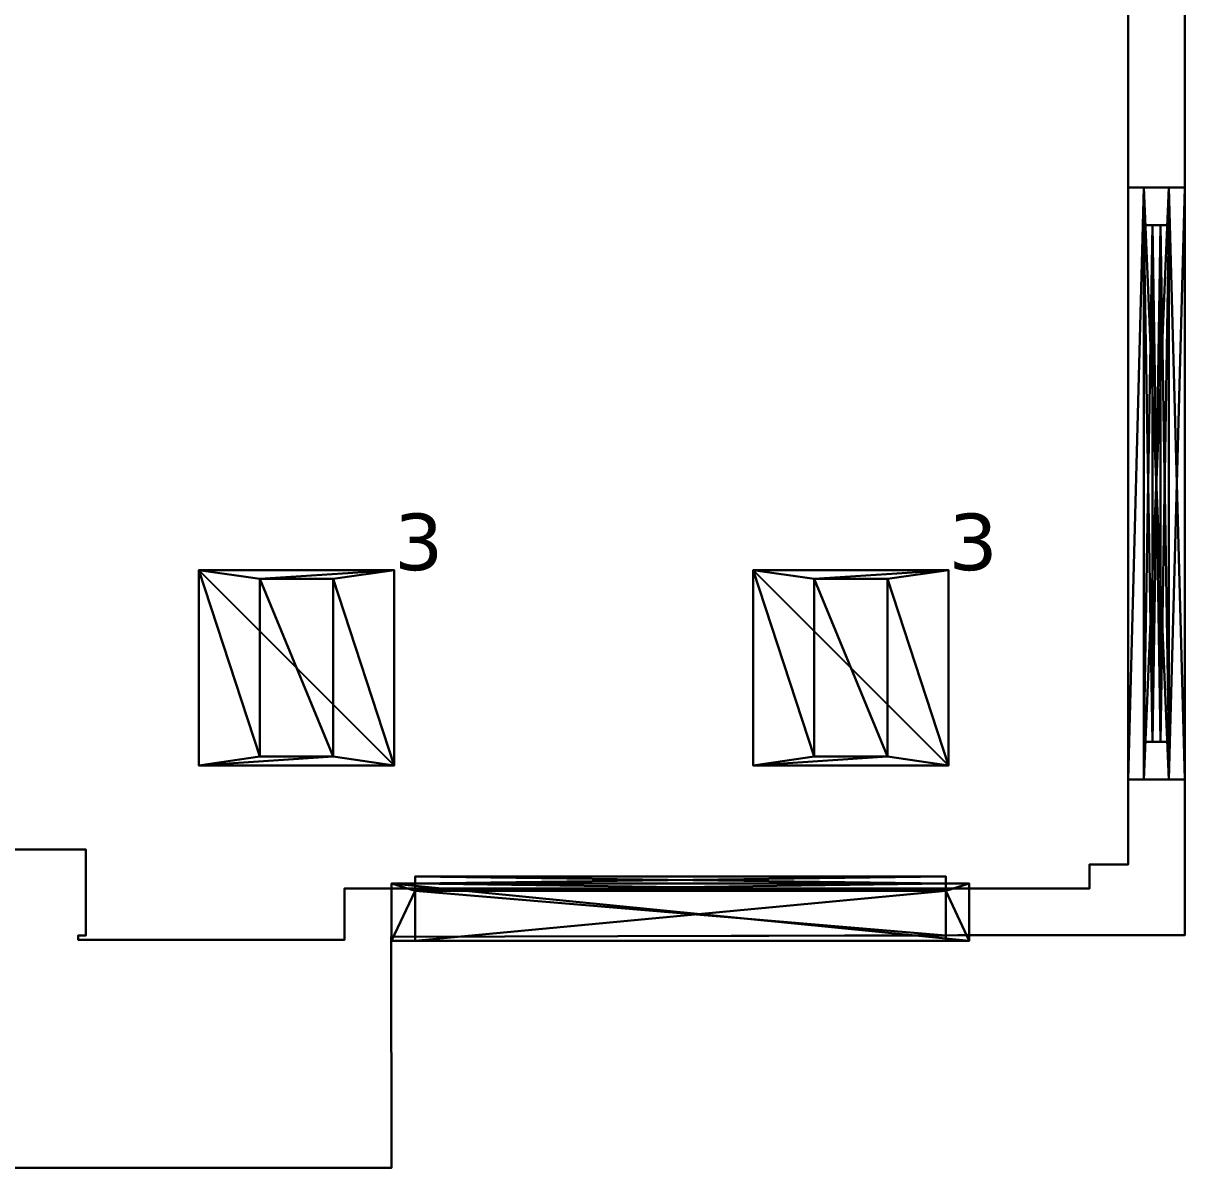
# Model space of a CAD drawing. Header units: metres. Extents: x -0.1 to 64.1, y -0.2 to 39.7.
# Drawn here: x 43.796 to 47.497, y 0 to 3.646 of the extents above; entities that cross this region are included whole.
import ezdxf

# ---------------------------------------------------------------- set-up
doc = ezdxf.new("R2010")
doc.units = ezdxf.units.M
doc.header["$LTSCALE"] = 0.2
for name, color, linetype, true_color in [('DLX_APERT', 7, 'Continuous', 0x969696), ('DLX_CONT', 7, 'Continuous', 0x969696), ('DLX_LUM', 7, 'Continuous', 0xffd400), ('DLX_LUMKEY_IDX', 7, 'Continuous', 0x969696)]:
    doc.layers.add(name, color=color, linetype=linetype, true_color=true_color)
doc.layers.get('0').off()
doc.styles.add('TableTextStyle', font='')
doc.styles.get('TableTextStyle').set_extended_font_data('VERDANA.TTF')

# ---------------------------------------------------------------- blocks, each defined once
blk = doc.blocks.new('881_0_0')
mesh = blk.add_polyface()
corners = [(-0.8226, 0.0125, 0.88), (0.8226, -0.0125, 0.88), (0.8226, 0.0125, 0.88), (0.8226, -0.0125, 0.88), (-0.8226, 0.0125, 0.88), (-0.8226, -0.0125, 0.88), (0.8226, 0.0125, 0.88), (0.8226, -0.0125, -0.88), (0.8226, 0.0125, -0.88), (0.8226, -0.0125, -0.88), (0.8226, 0.0125, 0.88), (0.8226, -0.0125, 0.88), (-0.8226, 0.0125, -0.88), (0.8226, -0.0125, -0.88), (-0.8226, -0.0125, -0.88), (0.8226, -0.0125, -0.88), (-0.8226, 0.0125, -0.88), (0.8226, 0.0125, -0.88), (-0.8226, 0.0125, -0.88), (-0.8226, -0.0125, 0.88), (-0.8226, 0.0125, 0.88), (-0.8226, -0.0125, 0.88), (-0.8226, 0.0125, -0.88), (-0.8226, -0.0125, -0.88)]
mesh.append_faces([[corners[k] for k in face] for face in [(0, 1, 2), (3, 4, 5), (6, 7, 8), (9, 10, 11), (12, 13, 14), (15, 16, 17), (18, 19, 20), (21, 22, 23)]])
blk = doc.blocks.new('881_0_1')
mesh = blk.add_polyface()
corners = [(-0.9426, 0.04, 1), (0.9426, -0.04, 1), (0.9426, 0.04, 1), (0.9426, -0.04, 1), (-0.9426, 0.04, 1), (-0.9426, -0.04, 1), (0.9426, 0.04, 1), (0.9426, -0.04, -1), (0.9426, 0.04, -1), (0.9426, -0.04, -1), (0.9426, 0.04, 1), (0.9426, -0.04, 1), (0.9426, 0.04, -1), (-0.9426, -0.04, -1), (-0.9426, 0.04, -1), (-0.9426, -0.04, -1), (0.9426, 0.04, -1), (0.9426, -0.04, -1), (-0.9426, 0.04, -1), (-0.9426, -0.04, 1), (-0.9426, 0.04, 1), (-0.9426, -0.04, 1), (-0.9426, 0.04, -1), (-0.9426, -0.04, -1), (-0.9426, -0.04, -1), (-0.8226, -0.04, 0.88), (-0.9426, -0.04, 1), (0.9426, -0.04, -1), (-0.8226, -0.04, -0.88), (-0.9426, -0.04, -1), (0.9426, -0.04, -1), (0.8226, -0.04, -0.88), (-0.8226, -0.04, -0.88), (0.9426, -0.04, 1), (0.8226, -0.04, -0.88), (0.9426, -0.04, -1), (0.9426, -0.04, 1), (0.8226, -0.04, 0.88), (0.8226, -0.04, -0.88), (-0.9426, -0.04, 1), (0.8226, -0.04, 0.88), (0.9426, -0.04, 1), (-0.9426, -0.04, 1), (-0.8226, -0.04, 0.88), (0.8226, -0.04, 0.88), (-0.8226, -0.04, 0.88), (-0.9426, -0.04, -1), (-0.8226, -0.04, -0.88), (-0.9426, 0.04, 1), (-0.8226, 0.04, -0.88), (-0.9426, 0.04, -1), (0.9426, 0.04, 1), (-0.8226, 0.04, 0.88), (-0.9426, 0.04, 1), (0.9426, 0.04, 1), (0.8226, 0.04, 0.88), (-0.8226, 0.04, 0.88), (0.9426, 0.04, -1), (0.8226, 0.04, 0.88), (0.9426, 0.04, 1), (0.9426, 0.04, -1), (0.8226, 0.04, -0.88), (0.8226, 0.04, 0.88), (-0.9426, 0.04, -1), (0.8226, 0.04, -0.88), (0.9426, 0.04, -1), (-0.9426, 0.04, -1), (-0.8226, 0.04, -0.88), (0.8226, 0.04, -0.88), (-0.8226, 0.04, -0.88), (-0.9426, 0.04, 1), (-0.8226, 0.04, 0.88), (0.8226, -0.0125, 0.88), (-0.8226, -0.04, 0.88), (-0.8226, -0.0125, 0.88), (-0.8226, -0.04, 0.88), (0.8226, -0.0125, 0.88), (0.8226, -0.04, 0.88), (0.8226, -0.0125, -0.88), (0.8226, -0.04, 0.88), (0.8226, -0.0125, 0.88), (0.8226, -0.04, 0.88), (0.8226, -0.0125, -0.88), (0.8226, -0.04, -0.88), (-0.8226, -0.04, -0.88), (-0.8226, -0.0125, 0.88), (-0.8226, -0.04, 0.88), (-0.8226, -0.0125, 0.88), (-0.8226, -0.04, -0.88), (-0.8226, -0.0125, -0.88), (0.8226, -0.04, -0.88), (-0.8226, -0.0125, -0.88), (-0.8226, -0.04, -0.88), (-0.8226, -0.0125, -0.88), (0.8226, -0.04, -0.88), (0.8226, -0.0125, -0.88), (0.8226, 0.0125, 0.88), (-0.8226, 0.04, 0.88), (0.8226, 0.04, 0.88), (-0.8226, 0.04, 0.88), (0.8226, 0.0125, 0.88), (-0.8226, 0.0125, 0.88), (-0.8226, -0.0125, 0.88), (0.8226, 0.0125, 0.88), (0.8226, -0.0125, 0.88), (0.8226, 0.0125, 0.88), (-0.8226, -0.0125, 0.88), (-0.8226, 0.0125, 0.88), (0.8226, 0.04, -0.88), (0.8226, 0.0125, 0.88), (0.8226, 0.04, 0.88), (0.8226, 0.0125, 0.88), (0.8226, 0.04, -0.88), (0.8226, 0.0125, -0.88), (0.8226, -0.0125, 0.88), (0.8226, 0.0125, -0.88), (0.8226, -0.0125, -0.88), (0.8226, 0.0125, -0.88), (0.8226, -0.0125, 0.88), (0.8226, 0.0125, 0.88), (0.8226, 0.04, -0.88), (-0.8226, 0.0125, -0.88), (0.8226, 0.0125, -0.88), (-0.8226, 0.0125, -0.88), (0.8226, 0.04, -0.88), (-0.8226, 0.04, -0.88), (-0.8226, 0.0125, -0.88), (0.8226, -0.0125, -0.88), (0.8226, 0.0125, -0.88), (0.8226, -0.0125, -0.88), (-0.8226, 0.0125, -0.88), (-0.8226, -0.0125, -0.88), (-0.8226, 0.04, 0.88), (-0.8226, 0.0125, -0.88), (-0.8226, 0.04, -0.88), (-0.8226, 0.0125, -0.88), (-0.8226, 0.04, 0.88), (-0.8226, 0.0125, 0.88), (-0.8226, -0.0125, -0.88), (-0.8226, 0.0125, 0.88), (-0.8226, -0.0125, 0.88), (-0.8226, 0.0125, 0.88), (-0.8226, -0.0125, -0.88), (-0.8226, 0.0125, -0.88)]
mesh.append_faces([[corners[k] for k in face] for face in [(0, 1, 2), (3, 4, 5), (6, 7, 8), (9, 10, 11), (12, 13, 14), (15, 16, 17), (18, 19, 20), (21, 22, 23), (24, 25, 26), (27, 28, 29), (30, 31, 32), (33, 34, 35), (36, 37, 38), (39, 40, 41), (42, 43, 44), (45, 46, 47), (48, 49, 50), (51, 52, 53), (54, 55, 56), (57, 58, 59), (60, 61, 62), (63, 64, 65), (66, 67, 68), (69, 70, 71), (72, 73, 74), (75, 76, 77), (78, 79, 80), (81, 82, 83), (84, 85, 86), (87, 88, 89), (90, 91, 92), (93, 94, 95), (96, 97, 98), (99, 100, 101), (102, 103, 104), (105, 106, 107), (108, 109, 110), (111, 112, 113), (114, 115, 116), (117, 118, 119), (120, 121, 122), (123, 124, 125), (126, 127, 128), (129, 130, 131), (132, 133, 134), (135, 136, 137), (138, 139, 140), (141, 142, 143)]])
blk = doc.blocks.new('881_0_2')
mesh = blk.add_polyface()
corners = [(0.8226, -0.0125, 0.88), (-0.8226, -0.0125, -0.88), (0.8226, -0.0125, -0.88), (-0.8226, -0.0125, -0.88), (0.8226, -0.0125, 0.88), (-0.8226, -0.0125, 0.88), (-0.8226, 0.0125, -0.88), (0.8226, 0.0125, 0.88), (0.8226, 0.0125, -0.88), (0.8226, 0.0125, 0.88), (-0.8226, 0.0125, -0.88), (-0.8226, 0.0125, 0.88)]
mesh.append_faces([[corners[k] for k in face] for face in [(0, 1, 2), (3, 4, 5), (6, 7, 8), (9, 10, 11)]])
blk = doc.blocks.new('953_0_0')
mesh = blk.add_polyface()
corners = [(-0.8454, -0.0909, 0.925), (0.8454, -0.0684, 0.925), (0.8454, -0.0909, 0.925), (0.8454, -0.0684, 0.925), (-0.8454, -0.0909, 0.925), (-0.8454, -0.0684, 0.925), (0.8454, -0.0909, 0.925), (0.8454, -0.0684, -1), (0.8454, -0.0909, -1), (0.8454, -0.0684, -1), (0.8454, -0.0909, 0.925), (0.8454, -0.0684, 0.925), (-0.8454, -0.0909, -1), (-0.8454, -0.0684, 0.925), (-0.8454, -0.0909, 0.925), (-0.8454, -0.0684, 0.925), (-0.8454, -0.0909, -1), (-0.8454, -0.0684, -1)]
mesh.append_faces([[corners[k] for k in face] for face in [(0, 1, 2), (3, 4, 5), (6, 7, 8), (9, 10, 11), (12, 13, 14), (15, 16, 17)]])
blk = doc.blocks.new('953_0_1')
mesh = blk.add_polyface()
corners = [(-0.8454, -0.0684, -1), (-0.8454, -0.0909, 0.925), (-0.8454, -0.0684, 0.925), (-0.8454, -0.0909, 0.925), (-0.8454, -0.0684, -1), (-0.8454, -0.0909, -1), (0.8454, -0.0909, 0.925), (-0.8454, -0.0684, 0.925), (-0.8454, -0.0909, 0.925), (-0.8454, -0.0684, 0.925), (0.8454, -0.0909, 0.925), (0.8454, -0.0684, 0.925), (0.8454, -0.0684, 0.925), (0.8454, -0.0909, -1), (0.8454, -0.0684, -1), (0.8454, -0.0909, -1), (0.8454, -0.0684, 0.925), (0.8454, -0.0909, 0.925)]
mesh.append_faces([[corners[k] for k in face] for face in [(0, 1, 2), (3, 4, 5), (6, 7, 8), (9, 10, 11), (12, 13, 14), (15, 16, 17)]])
blk = doc.blocks.new('953_0_2')
mesh = blk.add_polyface()
corners = [(-0.9204, 0.0909, 1), (0.9204, -0.0909, 1), (0.9204, 0.0909, 1), (0.9204, -0.0909, 1), (-0.9204, 0.0909, 1), (-0.9204, -0.0909, 1), (0.9204, 0.0909, 1), (0.9204, -0.0909, -1), (0.9204, 0.0909, -1), (0.9204, -0.0909, -1), (0.9204, 0.0909, 1), (0.9204, -0.0909, 1), (-0.9204, 0.0909, -1), (-0.9204, -0.0909, 1), (-0.9204, 0.0909, 1), (-0.9204, -0.0909, 1), (-0.9204, 0.0909, -1), (-0.9204, -0.0909, -1), (0.8454, -0.0684, -1), (0.9204, 0.0909, -1), (0.9204, -0.0909, -1), (0.8454, -0.0684, -1), (0.9204, -0.0909, -1), (0.8454, -0.0909, -1), (0.9204, 0.0909, -1), (0.8454, -0.0684, -1), (0.8454, 0.0909, -1), (-0.9204, 0.0909, -1), (-0.8454, -0.0684, -1), (-0.9204, -0.0909, -1), (-0.9204, -0.0909, -1), (-0.8454, -0.0684, -1), (-0.8454, -0.0909, -1), (-0.8454, -0.0684, -1), (-0.9204, 0.0909, -1), (-0.8454, 0.0909, -1), (-0.9204, 0.0909, 1), (-0.8454, 0.0909, 0.925), (-0.9204, 0.0909, -1), (-0.9204, 0.0909, -1), (-0.8454, 0.0909, 0.925), (-0.8454, 0.0909, -1), (0.9204, 0.0909, 1), (-0.8454, 0.0909, 0.925), (-0.9204, 0.0909, 1), (0.9204, 0.0909, 1), (0.8454, 0.0909, 0.925), (-0.8454, 0.0909, 0.925), (0.9204, 0.0909, -1), (0.8454, 0.0909, 0.925), (0.9204, 0.0909, 1), (0.8454, 0.0909, 0.925), (0.9204, 0.0909, -1), (0.8454, 0.0909, -1), (-0.8454, -0.0909, 0.925), (-0.9204, -0.0909, 1), (-0.9204, -0.0909, -1), (-0.8454, -0.0909, 0.925), (-0.9204, -0.0909, -1), (-0.8454, -0.0909, -1), (-0.8454, -0.0909, 0.925), (0.9204, -0.0909, 1), (-0.9204, -0.0909, 1), (0.8454, -0.0909, 0.925), (0.9204, -0.0909, 1), (-0.8454, -0.0909, 0.925), (0.8454, -0.0909, 0.925), (0.9204, -0.0909, -1), (0.9204, -0.0909, 1), (0.9204, -0.0909, -1), (0.8454, -0.0909, 0.925), (0.8454, -0.0909, -1), (0.8454, 0.0909, 0.925), (-0.8454, -0.0684, 0.925), (-0.8454, 0.0909, 0.925), (-0.8454, -0.0684, 0.925), (0.8454, 0.0909, 0.925), (0.8454, -0.0684, 0.925), (0.8454, 0.0909, -1), (0.8454, -0.0684, 0.925), (0.8454, 0.0909, 0.925), (0.8454, -0.0684, 0.925), (0.8454, 0.0909, -1), (0.8454, -0.0684, -1), (-0.8454, 0.0909, 0.925), (-0.8454, -0.0684, -1), (-0.8454, 0.0909, -1), (-0.8454, -0.0684, -1), (-0.8454, 0.0909, 0.925), (-0.8454, -0.0684, 0.925)]
mesh.append_faces([[corners[k] for k in face] for face in [(0, 1, 2), (3, 4, 5), (6, 7, 8), (9, 10, 11), (12, 13, 14), (15, 16, 17), (18, 19, 20), (21, 22, 23), (24, 25, 26), (27, 28, 29), (30, 31, 32), (33, 34, 35), (36, 37, 38), (39, 40, 41), (42, 43, 44), (45, 46, 47), (48, 49, 50), (51, 52, 53), (54, 55, 56), (57, 58, 59), (60, 61, 62), (63, 64, 65), (66, 67, 68), (69, 70, 71), (72, 73, 74), (75, 76, 77), (78, 79, 80), (81, 82, 83), (84, 85, 86), (87, 88, 89)]])
blk = doc.blocks.new('953_0_3')
mesh = blk.add_polyface()
corners = [(0.8454, -0.1134, 0.925), (-0.8454, -0.0909, 0.925), (-0.8454, -0.1134, 0.925), (-0.8454, -0.0909, 0.925), (0.8454, -0.1134, 0.925), (0.8454, -0.0909, 0.925), (-0.8454, -0.1134, 0.925), (-0.8454, -0.0909, -1), (-0.8454, -0.1134, -1), (-0.8454, -0.0909, -1), (-0.8454, -0.1134, 0.925), (-0.8454, -0.0909, 0.925)]
mesh.append_faces([[corners[k] for k in face] for face in [(0, 1, 2), (3, 4, 5), (6, 7, 8), (9, 10, 11)]])
blk = doc.blocks.new('953_0_4')
mesh = blk.add_polyface()
corners = [(0.8454, -0.1134, -1), (0.8454, -0.0909, 0.925), (0.8454, -0.1134, 0.925), (0.8454, -0.0909, 0.925), (0.8454, -0.1134, -1), (0.8454, -0.0909, -1), (-0.8454, -0.0909, -1), (0.8454, -0.0909, -1), (-0.8454, -0.1134, -1), (-0.8454, -0.1134, -1), (0.8454, -0.0909, -1), (0.8454, -0.1134, -1), (-0.8454, -0.0909, -1), (0.8454, -0.0684, -1), (0.8454, -0.0909, -1), (0.8454, -0.0684, -1), (-0.8454, -0.0909, -1), (-0.8454, -0.0684, -1), (-0.8454, -0.0684, -1), (0.8454, -0.0684, 0.925), (0.8454, -0.0684, -1), (0.8454, -0.0684, 0.925), (-0.8454, -0.0684, -1), (-0.8454, -0.0684, 0.925)]
mesh.append_faces([[corners[k] for k in face] for face in [(0, 1, 2), (3, 4, 5), (6, 7, 8), (9, 10, 11), (12, 13, 14), (15, 16, 17), (18, 19, 20), (21, 22, 23)]])
blk = doc.blocks.new('953_0_5')
mesh = blk.add_polyface()
corners = [(-0.8454, -0.1134, 0.925), (0.8454, -0.1134, -1), (0.8454, -0.1134, 0.925), (0.8454, -0.1134, -1), (-0.8454, -0.1134, 0.925), (-0.8454, -0.1134, -1)]
mesh.append_faces([[corners[k] for k in face] for face in [(0, 1, 2), (3, 4, 5)]])
blk = doc.blocks.new('3248_2_0')
mesh = blk.add_polyface()
corners = [(0.117, -0.283, -0.06), (-0.117, 0.283, -0.06), (0.117, 0.283, -0.06), (-0.117, 0.283, -0.06), (0.117, -0.283, -0.06), (-0.117, -0.283, -0.06)]
mesh.append_faces([[corners[k] for k in face] for face in [(0, 1, 2), (3, 4, 5)]])
blk = doc.blocks.new('3248_2_1')
mesh = blk.add_polyface()
corners = [(-0.311, 0.311), (-0.311, -0.311, -0.06), (-0.311, -0.311), (-0.311, -0.311, -0.06), (-0.311, 0.311), (-0.311, 0.311, -0.06), (-0.311, -0.311), (0.311, -0.311, -0.06), (0.311, -0.311), (0.311, -0.311, -0.06), (-0.311, -0.311), (-0.311, -0.311, -0.06), (0.311, -0.311), (0.311, 0.311, -0.06), (0.311, 0.311), (0.311, 0.311, -0.06), (0.311, -0.311), (0.311, -0.311, -0.06), (0.311, 0.311), (-0.311, 0.311, -0.06), (-0.311, 0.311), (-0.311, 0.311, -0.06), (0.311, 0.311), (0.311, 0.311, -0.06), (0.311, -0.311, -0.06), (0.117, 0.283, -0.06), (0.311, 0.311, -0.06), (0.311, 0.311, -0.06), (-0.117, 0.283, -0.06), (-0.311, 0.311, -0.06), (0.311, 0.311, -0.06), (0.117, 0.283, -0.06), (-0.117, 0.283, -0.06), (0.311, -0.311, -0.06), (0.117, -0.283, -0.06), (0.117, 0.283, -0.06), (-0.311, -0.311, -0.06), (0.117, -0.283, -0.06), (0.311, -0.311, -0.06), (-0.311, -0.311, -0.06), (-0.117, -0.283, -0.06), (0.117, -0.283, -0.06), (-0.311, 0.311, -0.06), (-0.117, -0.283, -0.06), (-0.311, -0.311, -0.06), (-0.117, -0.283, -0.06), (-0.311, 0.311, -0.06), (-0.117, 0.283, -0.06), (-0.311, 0.311), (0.311, -0.311), (0.311, 0.311), (0.311, -0.311), (-0.311, 0.311), (-0.311, -0.311)]
mesh.append_faces([[corners[k] for k in face] for face in [(0, 1, 2), (3, 4, 5), (6, 7, 8), (9, 10, 11), (12, 13, 14), (15, 16, 17), (18, 19, 20), (21, 22, 23), (24, 25, 26), (27, 28, 29), (30, 31, 32), (33, 34, 35), (36, 37, 38), (39, 40, 41), (42, 43, 44), (45, 46, 47), (48, 49, 50), (51, 52, 53)]])

msp = doc.modelspace()

# ---------------------------------------------------------------- linework, layer by layer
at = {"layer": 'DLX_CONT'}
for points in [[(47.4971, 0.7405, 0), (47.4971, 12.8643, 0)], [(47.3165, 0.9661, 0), (47.3162, 5.5836, 0)], [(43.7187, 1.014, 0), (43.9958, 1.014, 0)], [(43.9958, 1.014, 0), (43.9958, 0.74, 0)], [(47.194, 0.8901, 0), (47.194, 0.9661, 0)], [(47.194, 0.9661, 0), (47.3165, 0.9661, 0)], [(44.8197, 0.726, 0), (44.8197, 0.89, 0)], [(44.8197, 0.89, 0), (44.9697, 0.89, 0)], [(44.9697, 0.89, 0), (47.194, 0.8901, 0)], [(44.9685, 0.7361, 0), (46.7738, 0.7405, 0)], [(46.7738, 0.7405, 0), (47.4971, 0.7405, 0)], [(43.9958, 0.74, 0), (43.9709, 0.74, 0)], [(43.9709, 0.74, 0), (43.9709, 0.7259, 0)], [(43.9709, 0.7259, 0), (44.8197, 0.726, 0)], [(44.9697, 0, 0), (44.9685, 0.7361, 0)], [(42.9043, 0, 0), (44.9697, 0, 0)]]:
    msp.add_polyline3d(points, dxfattribs=at)

# ---------------------------------------------------------------- block references
at = {"layer": 'DLX_APERT'}
for name, p, rotation in [('881_0_1', (47.4068, 2.1798, 1), 89.99999999999999), ('881_0_0', (47.4068, 2.1798, 1), 89.99999999999999), ('881_0_2', (47.4068, 2.1798, 1), 89.99999999999999), ('953_0_3', (45.8901, 0.8142, 1), 180.002768802293), ('953_0_4', (45.8901, 0.8142, 1), 180.002768802293), ('953_0_5', (45.8901, 0.8142, 1), 180.002768802293), ('953_0_2', (45.8901, 0.8142, 1), 180.002768802293), ('953_0_0', (45.8901, 0.8142, 1), 180.002768802293), ('953_0_1', (45.8901, 0.8142, 1), 180.002768802293)]:
    msp.add_blockref(name, p, dxfattribs=dict(at, rotation=rotation))
at = {"layer": 'DLX_CONT'}
for name, p, rotation in [('881_0_1', (47.4068, 2.1798, 1), 89.99999999999999), ('881_0_0', (47.4068, 2.1798, 1), 89.99999999999999), ('881_0_2', (47.4068, 2.1798, 1), 89.99999999999999), ('953_0_3', (45.8901, 0.8142, 1), 180.002768802293), ('953_0_4', (45.8901, 0.8142, 1), 180.002768802293), ('953_0_5', (45.8901, 0.8142, 1), 180.002768802293), ('953_0_2', (45.8901, 0.8142, 1), 180.002768802293), ('953_0_0', (45.8901, 0.8142, 1), 180.002768802293), ('953_0_1', (45.8901, 0.8142, 1), 180.002768802293)]:
    msp.add_blockref(name, p, dxfattribs=dict(at, rotation=rotation))
at = {"layer": 'DLX_LUM'}
for name, p in [('3248_2_1', (44.6666, 1.5929, 2.66)), ('3248_2_1', (46.4332, 1.5929, 2.66)), ('3248_2_0', (44.6666, 1.5929, 2.66)), ('3248_2_0', (46.4332, 1.5929, 2.66))]:
    msp.add_blockref(name, p, dxfattribs=at)

# ---------------------------------------------------------------- texts
at = {"layer": 'DLX_LUMKEY_IDX', "style": 'TableTextStyle'}
for p in [(44.9776, 1.9039, 2.66), (46.7442, 1.9039, 2.66)]:
    msp.add_text('3', height=0.18, dxfattribs=at).set_placement(p)

# ---------------------------------------------------------------- meshes
at = {"layer": 'DLX_CONT'}
mesh = msp.add_polyface(dxfattribs=at)
corners = [(42.9043, 0.742, 2.8), (42.9043, 0), (42.9043, 0, 2.8), (42.9043, 0), (42.9043, 0.742, 2.8), (42.9043, 0.742), (40.0055, 8.7283, 2.8), (40, 0.7405), (40, 0.7405, 2.8), (40, 0.7405), (40.0055, 8.7283, 2.8), (40.0055, 8.7283), (43.7209, 8.7283, 2.8), (40.0055, 8.7283), (40.0055, 8.7283, 2.8), (40.0055, 8.7283), (43.7209, 8.7283, 2.8), (43.7209, 8.7283), (43.7202, 9.7284, 2.8), (43.7209, 8.7283), (43.7209, 8.7283, 2.8), (43.7209, 8.7283), (43.7202, 9.7284, 2.8), (43.7202, 9.7284), (41.0959, 9.7284), (43.0796, 9.7284, 2.3), (41.0959, 9.7284, 2.8), (43.7201, 9.7284, 2.3), (43.7202, 9.7284), (43.7202, 9.7284, 2.8), (43.7201, 9.7284, 0.8), (43.7202, 9.7284), (43.7201, 9.7284, 2.3), (41.0959, 9.7284, 2.8), (43.7201, 9.7284, 2.3), (43.7202, 9.7284, 2.8), (41.0959, 9.7284, 2.8), (43.0796, 9.7284, 2.3), (43.7201, 9.7284, 2.3), (41.0959, 9.7284), (43.0796, 9.7284, 0.8), (43.0796, 9.7284, 2.3), (43.7202, 9.7284), (43.0796, 9.7284, 0.8), (41.0959, 9.7284), (43.0796, 9.7284, 0.8), (43.7202, 9.7284), (43.7201, 9.7284, 0.8), (41.0959, 9.7284), (41.0959, 11.7003, 0.8), (41.0959, 12.2874), (41.0959, 12.2874, 2.8), (41.0959, 10.2519, 2.3), (41.0959, 9.7284, 2.8), (41.0959, 12.2874, 2.8), (41.0959, 11.7003, 2.3), (41.0959, 10.2519, 2.3), (41.0959, 10.2519, 2.3), (41.0959, 9.7284), (41.0959, 9.7284, 2.8), (41.0959, 10.2519, 0.8), (41.0959, 9.7284), (41.0959, 10.2519, 2.3), (41.0959, 12.2874), (41.0959, 11.7003, 2.3), (41.0959, 12.2874, 2.8), (41.0959, 12.2874), (41.0959, 11.7003, 0.8), (41.0959, 11.7003, 2.3), (41.0959, 11.7003, 0.8), (41.0959, 9.7284), (41.0959, 10.2519, 0.8), (40.9222, 12.2713, 2.8), (41.0959, 12.2874), (41.0959, 12.2874, 2.8), (41.0959, 12.2874), (40.9222, 12.2713, 2.8), (40.9222, 12.2713), (40.8597, 12.9332, 2.8), (40.9222, 12.2713), (40.9222, 12.2713, 2.8), (40.9222, 12.2713), (40.8597, 12.9332, 2.8), (40.8597, 12.9332), (40.8677, 13.0109, 2.8), (40.8597, 12.9332), (40.8597, 12.9332, 2.8), (40.8597, 12.9332), (40.8677, 13.0109, 2.8), (40.8677, 13.0109), (40.9048, 13.0796, 2.8), (40.8677, 13.0109), (40.8677, 13.0109, 2.8), (40.8677, 13.0109), (40.9048, 13.0796, 2.8), (40.9048, 13.0796), (40.9655, 13.1289, 2.8), (40.9048, 13.0796), (40.9048, 13.0796, 2.8), (40.9048, 13.0796), (40.9655, 13.1289, 2.8), (40.9655, 13.1289), (41.0404, 13.1511, 2.8), (40.9655, 13.1289), (40.9655, 13.1289, 2.8), (40.9655, 13.1289), (41.0404, 13.1511, 2.8), (41.0404, 13.1511), (43.884, 13.4142, 2.8), (41.0404, 13.1511), (41.0404, 13.1511, 2.8), (41.0404, 13.1511), (43.884, 13.4142, 2.8), (43.884, 13.4142), (43.9615, 13.4061, 2.8), (43.884, 13.4142), (43.884, 13.4142, 2.8), (43.884, 13.4142), (43.9615, 13.4061, 2.8), (43.9615, 13.4061), (44.0301, 13.369, 2.8), (43.9615, 13.4061), (43.9615, 13.4061, 2.8), (43.9615, 13.4061), (44.0301, 13.369, 2.8), (44.0301, 13.369), (44.0792, 13.3085, 2.8), (44.0301, 13.369), (44.0301, 13.369, 2.8), (44.0301, 13.369), (44.0792, 13.3085, 2.8), (44.0792, 13.3085), (44.1016, 13.2339, 2.8), (44.0792, 13.3085), (44.0792, 13.3085, 2.8), (44.0792, 13.3085), (44.1016, 13.2339, 2.8), (44.1016, 13.2339), (44.1648, 12.5642, 2.8), (44.1016, 13.2339), (44.1016, 13.2339, 2.8), (44.1016, 13.2339), (44.1648, 12.5642, 2.8), (44.1648, 12.5642), (47.195, 12.8546, 2.8), (44.1648, 12.5642), (44.1648, 12.5642, 2.8), (44.1648, 12.5642), (47.195, 12.8546, 2.8), (47.195, 12.8546), (47.195, 12.8643, 2.8), (47.195, 12.8546), (47.195, 12.8546, 2.8), (47.195, 12.8546), (47.195, 12.8643, 2.8), (47.195, 12.8643), (47.4971, 12.8643, 2.8), (47.195, 12.8643), (47.195, 12.8643, 2.8), (47.195, 12.8643), (47.4971, 12.8643, 2.8), (47.4971, 12.8643), (44.9697, 0, 2.8), (44.9685, 0.7361), (44.9685, 0.7361, 2.8), (44.9685, 0.7361), (44.9697, 0, 2.8), (44.9697, 0), (42.9043, 0, 2.8), (44.9697, 0), (44.9697, 0, 2.8), (44.9697, 0), (42.9043, 0, 2.8), (42.9043, 0)]
mesh.append_faces([[corners[k] for k in face] for face in [(0, 1, 2), (3, 4, 5), (6, 7, 8), (9, 10, 11), (12, 13, 14), (15, 16, 17), (18, 19, 20), (21, 22, 23), (24, 25, 26), (27, 28, 29), (30, 31, 32), (33, 34, 35), (36, 37, 38), (39, 40, 41), (42, 43, 44), (45, 46, 47), (48, 49, 50), (51, 52, 53), (54, 55, 56), (57, 58, 59), (60, 61, 62), (63, 64, 65), (66, 67, 68), (69, 70, 71), (72, 73, 74), (75, 76, 77), (78, 79, 80), (81, 82, 83), (84, 85, 86), (87, 88, 89), (90, 91, 92), (93, 94, 95), (96, 97, 98), (99, 100, 101), (102, 103, 104), (105, 106, 107), (108, 109, 110), (111, 112, 113), (114, 115, 116), (117, 118, 119), (120, 121, 122), (123, 124, 125), (126, 127, 128), (129, 130, 131), (132, 133, 134), (135, 136, 137), (138, 139, 140), (141, 142, 143), (144, 145, 146), (147, 148, 149), (150, 151, 152), (153, 154, 155), (156, 157, 158), (159, 160, 161), (162, 163, 164), (165, 166, 167), (168, 169, 170), (171, 172, 173)]])
mesh = msp.add_polyface(dxfattribs=at)
corners = [(40, 0.7405, -0.2), (40.0055, 8.7283, -0.1), (40.0055, 8.7283, -0.2), (40.0055, 8.7283, -0.1), (40, 0.7405, -0.2), (40, 0.7405, -0.1), (47.4971, 12.8643, -0.2), (47.4971, 0.7405, -0.1), (47.4971, 0.7405, -0.2), (47.4971, 0.7405, -0.1), (47.4971, 12.8643, -0.2), (47.4971, 12.8643, -0.1), (47.195, 12.8643, -0.2), (47.4971, 12.8643, -0.1), (47.4971, 12.8643, -0.2), (47.4971, 12.8643, -0.1), (47.195, 12.8643, -0.2), (47.195, 12.8643, -0.1), (47.195, 12.8546, -0.2), (47.195, 12.8643, -0.1), (47.195, 12.8643, -0.2), (47.195, 12.8643, -0.1), (47.195, 12.8546, -0.2), (47.195, 12.8546, -0.1), (44.1648, 12.5642, -0.2), (47.195, 12.8546, -0.1), (47.195, 12.8546, -0.2), (47.195, 12.8546, -0.1), (44.1648, 12.5642, -0.2), (44.1648, 12.5642, -0.1), (44.1648, 12.5642, -0.1), (44.1016, 13.2339, -0.2), (44.1016, 13.2339, -0.1), (44.1016, 13.2339, -0.2), (44.1648, 12.5642, -0.1), (44.1648, 12.5642, -0.2), (44.0792, 13.3085, -0.2), (44.1016, 13.2339, -0.1), (44.1016, 13.2339, -0.2), (44.1016, 13.2339, -0.1), (44.0792, 13.3085, -0.2), (44.0792, 13.3085, -0.1), (43.884, 13.4142, -0.2), (41.0404, 13.1511, -0.1), (43.884, 13.4142, -0.1), (41.0404, 13.1511, -0.1), (43.884, 13.4142, -0.2), (41.0404, 13.1511, -0.2), (44.0301, 13.369, -0.2), (44.0792, 13.3085, -0.1), (44.0792, 13.3085, -0.2), (44.0792, 13.3085, -0.1), (44.0301, 13.369, -0.2), (44.0301, 13.369, -0.1), (43.884, 13.4142, -0.2), (43.9615, 13.4061, -0.1), (43.9615, 13.4061, -0.2), (43.9615, 13.4061, -0.1), (43.884, 13.4142, -0.2), (43.884, 13.4142, -0.1), (44.0301, 13.369, -0.1), (43.9615, 13.4061, -0.2), (43.9615, 13.4061, -0.1), (43.9615, 13.4061, -0.2), (44.0301, 13.369, -0.1), (44.0301, 13.369, -0.2), (40.9655, 13.1289, -0.1), (41.0404, 13.1511, -0.2), (40.9655, 13.1289, -0.2), (41.0404, 13.1511, -0.2), (40.9655, 13.1289, -0.1), (41.0404, 13.1511, -0.1), (40.9048, 13.0796, -0.2), (40.9655, 13.1289, -0.1), (40.9655, 13.1289, -0.2), (40.9655, 13.1289, -0.1), (40.9048, 13.0796, -0.2), (40.9048, 13.0796, -0.1), (40.9048, 13.0796, -0.2), (40.8677, 13.0109, -0.1), (40.9048, 13.0796, -0.1), (40.8677, 13.0109, -0.1), (40.9048, 13.0796, -0.2), (40.8677, 13.0109, -0.2), (40.8597, 12.9332, -0.1), (40.8677, 13.0109, -0.2), (40.8597, 12.9332, -0.2), (40.8677, 13.0109, -0.2), (40.8597, 12.9332, -0.1), (40.8677, 13.0109, -0.1), (40.9222, 12.2713, -0.2), (40.8597, 12.9332, -0.1), (40.8597, 12.9332, -0.2), (40.8597, 12.9332, -0.1), (40.9222, 12.2713, -0.2), (40.9222, 12.2713, -0.1), (41.0959, 12.2874, -0.2), (40.9222, 12.2713, -0.1), (40.9222, 12.2713, -0.2), (40.9222, 12.2713, -0.1), (41.0959, 12.2874, -0.2), (41.0959, 12.2874, -0.1), (41.0959, 12.2874, -0.1), (41.0959, 9.7284, -0.2), (41.0959, 9.7284, -0.1), (41.0959, 9.7284, -0.2), (41.0959, 12.2874, -0.1), (41.0959, 12.2874, -0.2), (40.0055, 8.7283, -0.2), (43.7209, 8.7283, -0.1), (43.7209, 8.7283, -0.2), (43.7209, 8.7283, -0.1), (40.0055, 8.7283, -0.2), (40.0055, 8.7283, -0.1), (43.7209, 8.7283, -0.2), (43.7202, 9.7284, -0.1), (43.7202, 9.7284, -0.2), (43.7202, 9.7284, -0.1), (43.7209, 8.7283, -0.2), (43.7209, 8.7283, -0.1), (43.7202, 9.7284, -0.2), (41.0959, 9.7284, -0.1), (41.0959, 9.7284, -0.2), (41.0959, 9.7284, -0.1), (43.7202, 9.7284, -0.2), (43.7202, 9.7284, -0.1), (42.9043, 0.742, -0.2), (40, 0.7405, -0.1), (40, 0.7405, -0.2), (40, 0.7405, -0.1), (42.9043, 0.742, -0.2), (42.9043, 0.742, -0.1), (42.9043, 0, -0.2), (42.9043, 0.742, -0.1), (42.9043, 0.742, -0.2), (42.9043, 0.742, -0.1), (42.9043, 0, -0.2), (42.9043, 0, -0.1), (44.9697, 0, -0.2), (42.9043, 0, -0.1), (42.9043, 0, -0.2), (42.9043, 0, -0.1), (44.9697, 0, -0.2), (44.9697, 0, -0.1), (44.9685, 0.7361, -0.2), (44.9697, 0, -0.1), (44.9697, 0, -0.2), (44.9697, 0, -0.1), (44.9685, 0.7361, -0.2), (44.9685, 0.7361, -0.1), (46.7738, 0.7405, -0.2), (44.9685, 0.7361, -0.1), (44.9685, 0.7361, -0.2), (44.9685, 0.7361, -0.1), (46.7738, 0.7405, -0.2), (46.7738, 0.7405, -0.1), (46.7738, 0.7405, -0.1), (47.4971, 0.7405, -0.2), (47.4971, 0.7405, -0.1), (47.4971, 0.7405, -0.2), (46.7738, 0.7405, -0.1), (46.7738, 0.7405, -0.2)]
mesh.append_faces([[corners[k] for k in face] for face in [(0, 1, 2), (3, 4, 5), (6, 7, 8), (9, 10, 11), (12, 13, 14), (15, 16, 17), (18, 19, 20), (21, 22, 23), (24, 25, 26), (27, 28, 29), (30, 31, 32), (33, 34, 35), (36, 37, 38), (39, 40, 41), (42, 43, 44), (45, 46, 47), (48, 49, 50), (51, 52, 53), (54, 55, 56), (57, 58, 59), (60, 61, 62), (63, 64, 65), (66, 67, 68), (69, 70, 71), (72, 73, 74), (75, 76, 77), (78, 79, 80), (81, 82, 83), (84, 85, 86), (87, 88, 89), (90, 91, 92), (93, 94, 95), (96, 97, 98), (99, 100, 101), (102, 103, 104), (105, 106, 107), (108, 109, 110), (111, 112, 113), (114, 115, 116), (117, 118, 119), (120, 121, 122), (123, 124, 125), (126, 127, 128), (129, 130, 131), (132, 133, 134), (135, 136, 137), (138, 139, 140), (141, 142, 143), (144, 145, 146), (147, 148, 149), (150, 151, 152), (153, 154, 155), (156, 157, 158), (159, 160, 161)]])
mesh = msp.add_polyface(dxfattribs=at)
corners = [(47.4971, 1.2372, 2), (47.4971, 12.8643, 2.8), (47.4971, 0.7405, 2.8), (47.4971, 1.2372, 2), (47.4971, 0.7405), (47.4971, 1.2372), (47.4971, 1.2372, 2), (47.4971, 0.7405, 2.8), (47.4971, 0.7405), (47.4971, 3.1224, 2), (47.4971, 12.8643, 2.8), (47.4971, 1.2372, 2), (47.4971, 12.8643), (47.4971, 12.2887, 2), (47.4971, 12.2887), (47.4971, 12.8643, 2.8), (47.4971, 12.2887, 2), (47.4971, 12.8643), (47.4971, 3.7348), (47.4971, 3.1224, 2), (47.4971, 3.1224), (47.4971, 3.7348, 2), (47.4971, 3.1224, 2), (47.4971, 3.7348), (47.4971, 3.7348, 2), (47.4971, 12.8643, 2.8), (47.4971, 3.1224, 2), (47.4971, 5.2901, 2), (47.4971, 12.8643, 2.8), (47.4971, 3.7348, 2), (47.4971, 6.2711), (47.4971, 5.2901, 2), (47.4971, 5.2901), (47.4971, 6.2711, 2), (47.4971, 5.2901, 2), (47.4971, 6.2711), (47.4971, 6.2711, 2), (47.4971, 12.8643, 2.8), (47.4971, 5.2901, 2), (47.4971, 8.0511, 2), (47.4971, 12.8643, 2.8), (47.4971, 6.2711, 2), (47.4971, 9.3942), (47.4971, 8.0511, 2), (47.4971, 8.0511), (47.4971, 9.3942, 2), (47.4971, 8.0511, 2), (47.4971, 9.3942), (47.4971, 9.3942, 2), (47.4971, 12.8643, 2.8), (47.4971, 8.0511, 2), (47.4971, 12.8643, 2.8), (47.4971, 9.3942, 2), (47.4971, 12.2887, 2), (47.3169, 12.2887, 2), (47.3669, 9.3942, 2), (47.3166, 9.3942, 2), (47.3669, 9.3942, 2), (47.3169, 12.2887, 2), (47.3669, 12.2887, 2), (47.3669, 12.2887, 2), (47.3169, 12.2887), (47.3669, 12.2887), (47.3169, 12.2887), (47.3669, 12.2887, 2), (47.3169, 12.2887, 2), (47.3166, 9.3942, 2), (47.3669, 9.3942), (47.3166, 9.3942), (47.3669, 9.3942), (47.3166, 9.3942, 2), (47.3669, 9.3942, 2), (47.4971, 9.3942, 2), (47.4469, 12.2887, 2), (47.4971, 12.2887, 2), (47.4469, 12.2887, 2), (47.4971, 9.3942, 2), (47.4469, 9.3942, 2)]
mesh.append_faces([[corners[k] for k in face] for face in [(0, 1, 2), (3, 4, 5), (6, 7, 8), (9, 10, 11), (12, 13, 14), (15, 16, 17), (18, 19, 20), (21, 22, 23), (24, 25, 26), (27, 28, 29), (30, 31, 32), (33, 34, 35), (36, 37, 38), (39, 40, 41), (42, 43, 44), (45, 46, 47), (48, 49, 50), (51, 52, 53), (54, 55, 56), (57, 58, 59), (60, 61, 62), (63, 64, 65), (66, 67, 68), (69, 70, 71), (72, 73, 74), (75, 76, 77)]])
mesh = msp.add_polyface(dxfattribs=at)
corners = [(42.7709, 0.8904, 2), (40.2501, 0.8931, 2.8), (43.0543, 0.8901, 2.8), (42.7709, 0.8904, 2), (43.0543, 0.8901), (42.7709, 0.8904), (42.7709, 0.8904, 2), (43.0543, 0.8901, 2.8), (43.0543, 0.8901), (40.2501, 0.8931, 2.8), (42.7709, 0.8904, 2), (40.2501, 0.8931, 2), (40.2501, 0.8931, 2), (40.2555, 8.5773), (40.2555, 8.5773, 2.8), (40.2501, 0.8931, 2), (40.2555, 8.5773, 2.8), (40.2501, 0.8931, 2.8), (40.2555, 8.5773), (40.2501, 0.8931, 2), (40.2501, 0.9431), (47.3162, 5.5836, 2.8), (47.3165, 1.2372, 2), (47.3165, 0.9661, 2.8), (47.3165, 0.9661), (47.3165, 1.2372, 2), (47.3165, 1.2372), (47.3165, 0.9661, 2.8), (47.3165, 1.2372, 2), (47.3165, 0.9661), (47.3162, 5.5836, 2.8), (47.3164, 3.1224, 2), (47.3165, 1.2372, 2), (47.3162, 5.2901, 2), (47.3162, 5.5836), (47.3162, 5.2901), (47.3162, 5.2901, 2), (47.3162, 5.5836, 2.8), (47.3162, 5.5836), (47.3164, 3.1224), (47.3163, 3.7348, 2), (47.3163, 3.7348), (47.3164, 3.1224, 2), (47.3163, 3.7348, 2), (47.3164, 3.1224), (47.3162, 5.5836, 2.8), (47.3163, 3.7348, 2), (47.3164, 3.1224, 2), (47.3163, 3.7348, 2), (47.3162, 5.5836, 2.8), (47.3162, 5.2901, 2), (47.3169, 12.2887, 2), (47.3162, 5.8076, 2.8), (47.317, 12.6403, 2.8), (47.3169, 12.2887, 2), (47.317, 12.6403), (47.3169, 12.2887), (47.3169, 12.2887, 2), (47.317, 12.6403, 2.8), (47.317, 12.6403), (47.3166, 9.3942, 2), (47.3162, 5.8076, 2.8), (47.3169, 12.2887, 2), (47.3162, 5.8076), (47.3162, 6.2711, 2), (47.3162, 6.2711), (47.3162, 5.8076, 2.8), (47.3162, 6.2711, 2), (47.3162, 5.8076), (47.3164, 8.0511), (47.3166, 9.3942, 2), (47.3166, 9.3942), (47.3164, 8.0511, 2), (47.3166, 9.3942, 2), (47.3164, 8.0511), (47.3164, 8.0511, 2), (47.3162, 5.8076, 2.8), (47.3166, 9.3942, 2), (47.3162, 5.8076, 2.8), (47.3164, 8.0511, 2), (47.3162, 6.2711, 2), (43.0796, 9.8784, 2.3), (41.2459, 9.8786), (41.2459, 9.8786, 2.8), (43.0796, 9.8784, 2.3), (43.7201, 9.8784, 2.8), (43.7201, 9.8784, 2.3), (43.0796, 9.8784, 2.3), (41.2459, 9.8786, 2.8), (43.7201, 9.8784, 2.8), (43.0796, 9.8784, 0.8), (41.2459, 9.8786), (43.0796, 9.8784, 2.3), (43.0796, 9.8784, 0.8), (43.7201, 9.8784), (41.2459, 9.8786), (43.7201, 9.8784), (43.0796, 9.8784, 0.8), (43.7201, 9.8784, 0.8), (47.194, 0.8901, 2.8), (44.9697, 0.89, 2), (44.8197, 0.89, 2.8), (44.8197, 0.89), (44.9697, 0.89, 2), (44.9697, 0.89), (44.8197, 0.89, 2.8), (44.9697, 0.89, 2), (44.8197, 0.89), (47.194, 0.8901, 2.8), (46.8105, 0.8901, 2), (44.9697, 0.89, 2), (47.194, 0.8901), (46.8105, 0.8901, 2), (47.194, 0.8901, 2.8), (46.8105, 0.8901, 2), (47.194, 0.8901), (46.8105, 0.8901), (43.7201, 9.8784, 0.8), (43.7205, 10.5283, 2), (43.7205, 10.5283), (43.7201, 9.8784, 0.8), (43.7205, 10.5283), (43.7201, 9.8784), (43.7201, 9.8784, 2.3), (43.7205, 10.5283, 2), (43.7201, 9.8784, 0.8), (43.7205, 10.5283, 2), (43.7209, 11.3283, 2.8), (43.7209, 11.3283, 2), (43.7205, 10.5283, 2), (43.7201, 9.8784, 2.8), (43.7209, 11.3283, 2.8), (43.7201, 9.8784, 2.8), (43.7205, 10.5283, 2), (43.7201, 9.8784, 2.3), (43.9709, 11.3283, 2), (43.9709, 12.2699), (43.9709, 12.2699, 2.8), (43.9709, 11.3283, 2), (43.9709, 10.5285, 2.8), (43.9709, 10.5285, 2), (43.9709, 11.3283, 2), (43.9709, 12.2699, 2.8), (43.9709, 10.5285, 2.8), (43.9709, 12.2699), (43.9709, 11.3283, 2), (43.9709, 11.3283), (45.8257, 10.5298), (44.0209, 10.5285, 2), (45.8257, 10.5298, 2.8), (43.9709, 10.5285, 2.8), (43.9859, 10.5285, 2), (43.9709, 10.5285, 2), (45.8257, 10.5298, 2.8), (43.9859, 10.5285, 2), (43.9709, 10.5285, 2.8), (45.8257, 10.5298, 2.8), (44.0209, 10.5285, 2), (43.9859, 10.5285, 2), (44.0209, 10.5285, 2), (45.8257, 10.5298), (44.0209, 10.5285), (46.3257, 8.8087, 2.8), (46.3257, 8.9587, 2), (46.3257, 9.6087, 2.8), (46.3257, 9.6087, 2.8), (46.3257, 8.9587, 2), (46.3257, 9.6087, 2), (46.3257, 8.8087), (46.3257, 8.9587, 2), (46.3257, 8.8087, 2.8), (46.3257, 8.9587, 2), (46.3257, 8.8087), (46.3257, 8.9587)]
mesh.append_faces([[corners[k] for k in face] for face in [(0, 1, 2), (3, 4, 5), (6, 7, 8), (9, 10, 11), (12, 13, 14), (15, 16, 17), (18, 19, 20), (21, 22, 23), (24, 25, 26), (27, 28, 29), (30, 31, 32), (33, 34, 35), (36, 37, 38), (39, 40, 41), (42, 43, 44), (45, 46, 47), (48, 49, 50), (51, 52, 53), (54, 55, 56), (57, 58, 59), (60, 61, 62), (63, 64, 65), (66, 67, 68), (69, 70, 71), (72, 73, 74), (75, 76, 77), (78, 79, 80), (81, 82, 83), (84, 85, 86), (87, 88, 89), (90, 91, 92), (93, 94, 95), (96, 97, 98), (99, 100, 101), (102, 103, 104), (105, 106, 107), (108, 109, 110), (111, 112, 113), (114, 115, 116), (117, 118, 119), (120, 121, 122), (123, 124, 125), (126, 127, 128), (129, 130, 131), (132, 133, 134), (135, 136, 137), (138, 139, 140), (141, 142, 143), (144, 145, 146), (147, 148, 149), (150, 151, 152), (153, 154, 155), (156, 157, 158), (159, 160, 161), (162, 163, 164), (165, 166, 167), (168, 169, 170), (171, 172, 173)]])
mesh = msp.add_polyface(dxfattribs=at)
corners = [(42.7709, 0.7771), (40.2501, 0.7406), (42.7709, 0.7419), (40.2501, 0.7406), (42.7709, 0.7771), (40.2501, 0.7759), (47.4971, 3.1224), (47.4468, 1.2372), (47.4971, 1.2372), (47.4468, 1.2372), (47.4971, 3.1224), (47.4468, 3.1224)]
mesh.append_faces([[corners[k] for k in face] for face in [(0, 1, 2), (3, 4, 5), (6, 7, 8), (9, 10, 11)]])
mesh = msp.add_polyface(dxfattribs=at)
corners = [(47.4971, 1.2372, 2), (47.4468, 3.1224, 2), (47.4971, 3.1224, 2), (47.4468, 3.1224, 2), (47.4971, 1.2372, 2), (47.4468, 1.2372, 2), (47.4971, 1.2372), (47.4468, 1.2372, 2), (47.4971, 1.2372, 2), (47.4468, 1.2372, 2), (47.4971, 1.2372), (47.4468, 1.2372), (47.4971, 3.1224, 2), (47.4468, 3.1224), (47.4971, 3.1224), (47.4468, 3.1224), (47.4971, 3.1224, 2), (47.4468, 3.1224, 2), (47.3668, 3.1224, 2), (47.3165, 1.2372, 2), (47.3164, 3.1224, 2), (47.3165, 1.2372, 2), (47.3668, 3.1224, 2), (47.3668, 1.2372, 2)]
mesh.append_faces([[corners[k] for k in face] for face in [(0, 1, 2), (3, 4, 5), (6, 7, 8), (9, 10, 11), (12, 13, 14), (15, 16, 17), (18, 19, 20), (21, 22, 23)]])
mesh = msp.add_polyface(dxfattribs=at)
corners = [(47.3164, 3.1224), (47.3668, 3.1224, 2), (47.3164, 3.1224, 2), (47.3668, 3.1224, 2), (47.3164, 3.1224), (47.3668, 3.1224)]
mesh.append_faces([[corners[k] for k in face] for face in [(0, 1, 2), (3, 4, 5)]])
mesh = msp.add_polyface(dxfattribs=at)
corners = [(47.3165, 1.2372, 2), (47.3668, 1.2372), (47.3165, 1.2372), (47.3668, 1.2372), (47.3165, 1.2372, 2), (47.3668, 1.2372, 2)]
mesh.append_faces([[corners[k] for k in face] for face in [(0, 1, 2), (3, 4, 5)]])
mesh = msp.add_polyface(dxfattribs=at)
corners = [(43.9958, 0.74, 2.8), (43.9958, 1.014), (43.9958, 1.014, 2.8), (43.9958, 1.014), (43.9958, 0.74, 2.8), (43.9958, 0.74), (43.9958, 1.014, 2.8), (43.7187, 1.014), (43.7187, 1.014, 2.8), (43.7187, 1.014), (43.9958, 1.014, 2.8), (43.9958, 1.014)]
mesh.append_faces([[corners[k] for k in face] for face in [(0, 1, 2), (3, 4, 5), (6, 7, 8), (9, 10, 11)]])
mesh = msp.add_polyface(dxfattribs=at)
corners = [(47.194, 0.9661, 2.8), (47.194, 0.8901), (47.194, 0.8901, 2.8), (47.194, 0.8901), (47.194, 0.9661, 2.8), (47.194, 0.9661)]
mesh.append_faces([[corners[k] for k in face] for face in [(0, 1, 2), (3, 4, 5)]])
mesh = msp.add_polyface(dxfattribs=at)
corners = [(47.3165, 0.9661, 2.8), (47.194, 0.9661), (47.194, 0.9661, 2.8), (47.194, 0.9661), (47.3165, 0.9661, 2.8), (47.3165, 0.9661)]
mesh.append_faces([[corners[k] for k in face] for face in [(0, 1, 2), (3, 4, 5)]])
mesh = msp.add_polyface(dxfattribs=at)
corners = [(44.8197, 0.89, 2.8), (44.8197, 0.726), (44.8197, 0.726, 2.8), (44.8197, 0.726), (44.8197, 0.89, 2.8), (44.8197, 0.89)]
mesh.append_faces([[corners[k] for k in face] for face in [(0, 1, 2), (3, 4, 5)]])
mesh = msp.add_polyface(dxfattribs=at)
corners = [(46.7355, 0.7404), (45.0447, 0.8825), (45.0447, 0.7363), (45.0447, 0.8825), (46.7355, 0.7404), (46.7355, 0.8826)]
mesh.append_faces([[corners[k] for k in face] for face in [(0, 1, 2), (3, 4, 5)]])
mesh = msp.add_polyface(dxfattribs=at)
corners = [(44.9685, 0.7361, 2.8), (44.9697, 0.7361, 2), (46.7738, 0.7405, 2.8), (46.7738, 0.7405, 2.8), (44.9697, 0.7361, 2), (46.7738, 0.7405, 2), (44.9685, 0.7361), (44.9697, 0.7361, 2), (44.9685, 0.7361, 2.8), (44.9697, 0.7361, 2), (44.9685, 0.7361), (44.9697, 0.7361)]
mesh.append_faces([[corners[k] for k in face] for face in [(0, 1, 2), (3, 4, 5), (6, 7, 8), (9, 10, 11)]])
mesh = msp.add_polyface(dxfattribs=at)
corners = [(46.8105, 0.7405, 2), (47.4971, 0.7405), (47.4971, 0.7405, 2.8), (46.8105, 0.7405, 2), (46.7738, 0.7405, 2.8), (46.7738, 0.7405, 2), (46.8105, 0.7405, 2), (47.4971, 0.7405, 2.8), (46.7738, 0.7405, 2.8), (47.4971, 0.7405), (46.8105, 0.7405, 2), (46.8105, 0.7405)]
mesh.append_faces([[corners[k] for k in face] for face in [(0, 1, 2), (3, 4, 5), (6, 7, 8), (9, 10, 11)]])
mesh = msp.add_polyface(dxfattribs=at)
corners = [(43.9709, 0.7259, 2.8), (43.9709, 0.74), (43.9709, 0.74, 2.8), (43.9709, 0.74), (43.9709, 0.7259, 2.8), (43.9709, 0.7259), (43.9709, 0.74, 2.8), (43.9958, 0.74), (43.9958, 0.74, 2.8), (43.9958, 0.74), (43.9709, 0.74, 2.8), (43.9709, 0.74)]
mesh.append_faces([[corners[k] for k in face] for face in [(0, 1, 2), (3, 4, 5), (6, 7, 8), (9, 10, 11)]])
mesh = msp.add_polyface(dxfattribs=at)
corners = [(44.8197, 0.726, 2.8), (43.9709, 0.7259), (43.9709, 0.7259, 2.8), (43.9709, 0.7259), (44.8197, 0.726, 2.8), (44.8197, 0.726)]
mesh.append_faces([[corners[k] for k in face] for face in [(0, 1, 2), (3, 4, 5)]])

doc.saveas('drawing.dxf')
